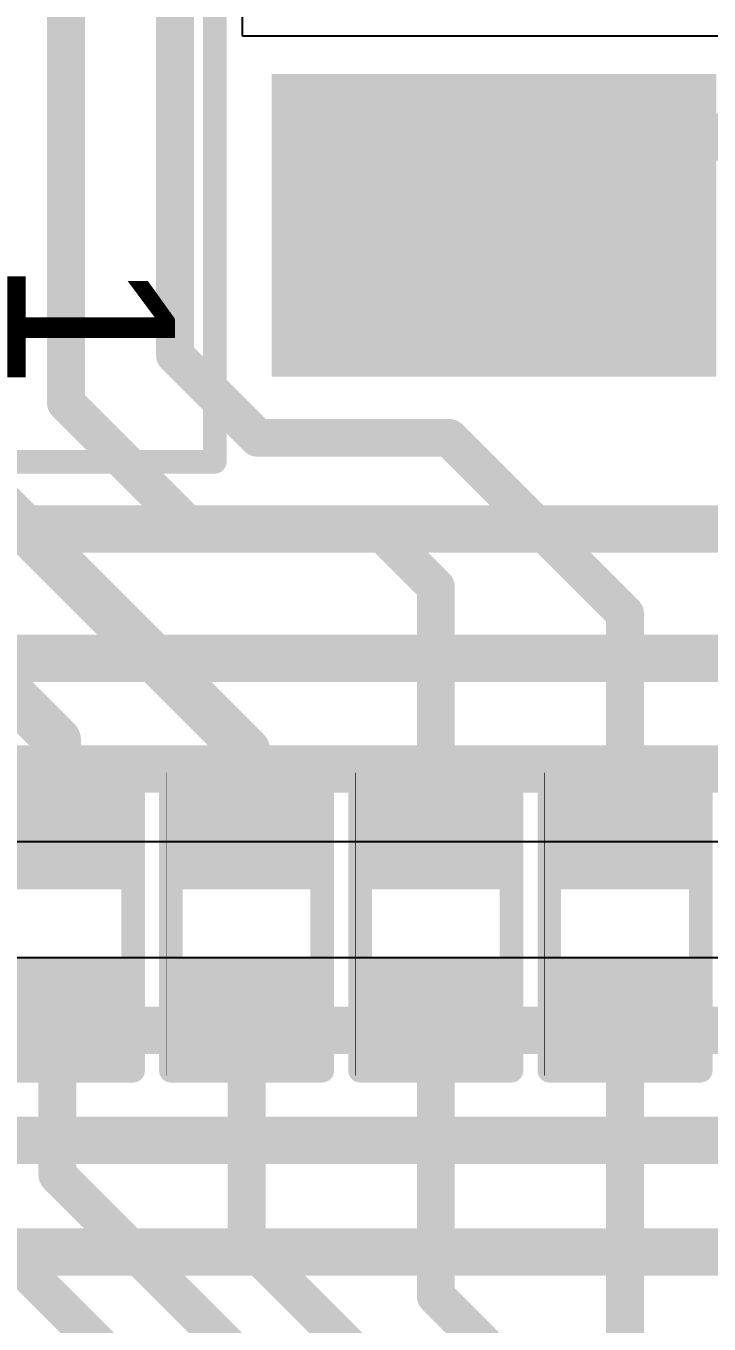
# Model space of a CAD drawing. Header units: inches. Extents: x -11 to 5379, y 0 to 5429.
# Drawn here: x 136.17 to 139.83, y 72.67 to 79.64 of the extents above; entities that cross this region are included whole.
import ezdxf

# ---------------------------------------------------------------- set-up
doc = ezdxf.new("R2010")
doc.units = ezdxf.units.IN
for name, color, linetype in [('Bottom Layer', 5, 'Continuous'), ('Top Layer', 1, 'Continuous'), ('Top Overlay', 2, 'Continuous'), ('Top Paste', 8, 'Continuous'), ('Top Solder', 216, 'Continuous')]:
    doc.layers.add(name, color=color, linetype=linetype)
doc.styles.add('Arial', font='', dxfattribs={"height": 0.2})
doc.styles.get('Arial').set_extended_font_data('Arial')

# ---------------------------------------------------------------- blocks, each defined once
blk = doc.blocks.new('DSIC03LSGET_87')
at = {"layer": 'Top Layer'}
blk.add_hatch(color=1, dxfattribs=at).paths.add_polyline_path([(-5.642991, 3.302), (-3.356991, 3.302), (-3.356991, 1.778), (-5.642991, 1.778)])
at = {"layer": 'Top Paste'}
blk.add_hatch(color=8, dxfattribs=at).paths.add_polyline_path([(-5.642991, 3.302), (-3.356991, 3.302), (-3.356991, 1.778), (-5.642991, 1.778)])
at = {"layer": 'Top Solder'}
blk.add_hatch(color=216, dxfattribs=at).paths.add_polyline_path([(-5.693791, 3.3528), (-3.306191, 3.3528), (-3.306191, 1.7272), (-5.693791, 1.7272)])
at = {"layer": 'Top Overlay'}
for points in [[(2.999994, 3.81, 0.127, 0.127, 0), (-2.999994, 3.81, 0.127, 0.127, 0)], [(-2.999994, 3.81, 0.127, 0.127, 0), (-2.999994, -3.81, 0.127, 0.127, 0)]]:
    blk.add_lwpolyline(points, format="xyseb", dxfattribs=at)
blk.add_lwpolyline([(-3.031744, 3.81, 0.0635, 0.0635, 1), (-2.968244, 3.81, 0.0635, 0.0635, 1)], format="xyseb", close=True, dxfattribs=at)
blk.add_lwpolyline([(-3.031744, 3.81, 0.0635, 0.0635, 1), (-2.968244, 3.81, 0.0635, 0.0635, 1)], format="xyseb", close=True, dxfattribs=at)
at = {"layer": 'Top Overlay', "style": 'Arial'}
blk.add_text('1', height=0.899998, rotation=90, dxfattribs=at).set_placement((-1.886791, 2.717805))
blk = doc.blocks.new('R___0402_88')
at = {"layer": 'Top Layer'}
for points in [[(-0.6985, -0.3175), (-0.6985, 0.3175), (-0.2413, 0.3175), (-0.2413, -0.3175)], [(0.2413, -0.3175), (0.2413, 0.3175), (0.6985, 0.3175), (0.6985, -0.3175)]]:
    blk.add_hatch(color=1, dxfattribs=at).paths.add_polyline_path(points)
at = {"layer": 'Top Paste'}
for points in [[(-0.6985, -0.3175), (-0.6985, 0.3175), (-0.2413, 0.3175), (-0.2413, -0.3175)], [(0.2413, -0.3175), (0.2413, 0.3175), (0.6985, 0.3175), (0.6985, -0.3175)]]:
    blk.add_hatch(color=8, dxfattribs=at).paths.add_polyline_path(points)
at = {"layer": 'Top Solder'}
for points in [[(-0.7535, -0.3725), (-0.7535, 0.3725), (-0.1863, 0.3725), (-0.1863, -0.3725)], [(0.1863, -0.3725), (0.1863, 0.3725), (0.7535, 0.3725), (0.7535, -0.3725)]]:
    blk.add_hatch(color=216, dxfattribs=at).paths.add_polyline_path(points)
at = {"layer": 'Top Overlay'}
for points in [[(-0.7874, -0.4064, 0.127, 0.127, 0), (-0.7874, 0.4064, 0.127, 0.127, 0)], [(0.7874, 0.4064, 0.127, 0.127, 0), (-0.7874, 0.4064, 0.127, 0.127, 0)], [(0.7874, -0.4064, 0.127, 0.127, 0), (0.7874, 0.4064, 0.127, 0.127, 0)], [(0.7874, -0.4064, 0.127, 0.127, 0), (-0.7874, -0.4064, 0.127, 0.127, 0)], [(0.8128, -0.4318, 0.00323, 0.00323, 0), (-0.8128, -0.4318, 0.00323, 0.00323, 0)]]:
    blk.add_lwpolyline(points, format="xyseb", dxfattribs=at)
for points in [[(-0.8191, 0.4064, 0.0635, 0.0635, 1), (-0.7556, 0.4064, 0.0635, 0.0635, 1)], [(-0.8191, 0.4064, 0.0635, 0.0635, 1), (-0.7556, 0.4064, 0.0635, 0.0635, 1)], [(0.7556, 0.4064, 0.0635, 0.0635, 1), (0.8191, 0.4064, 0.0635, 0.0635, 1)], [(0.7556, 0.4064, 0.0635, 0.0635, 1), (0.8191, 0.4064, 0.0635, 0.0635, 1)], [(-0.8191, -0.4064, 0.0635, 0.0635, 1), (-0.7556, -0.4064, 0.0635, 0.0635, 1)], [(-0.8191, -0.4064, 0.0635, 0.0635, 1), (-0.7556, -0.4064, 0.0635, 0.0635, 1)], [(0.7556, -0.4064, 0.0635, 0.0635, 1), (0.8191, -0.4064, 0.0635, 0.0635, 1)], [(0.7556, -0.4064, 0.0635, 0.0635, 1), (0.8191, -0.4064, 0.0635, 0.0635, 1)], [(-0.8136, -0.4318, 0.00161, 0.00161, 1), (-0.812, -0.4318, 0.00161, 0.00161, 1)], [(0.812, -0.4318, 0.00161, 0.00161, 1), (0.8136, -0.4318, 0.00161, 0.00161, 1)]]:
    blk.add_lwpolyline(points, format="xyseb", close=True, dxfattribs=at)
blk = doc.blocks.new('R___0402_89')
at = {"layer": 'Top Layer'}
for points in [[(-0.6985, -0.3175), (-0.6985, 0.3175), (-0.2413, 0.3175), (-0.2413, -0.3175)], [(0.2413, -0.3175), (0.2413, 0.3175), (0.6985, 0.3175), (0.6985, -0.3175)]]:
    blk.add_hatch(color=1, dxfattribs=at).paths.add_polyline_path(points)
at = {"layer": 'Top Paste'}
for points in [[(-0.6985, -0.3175), (-0.6985, 0.3175), (-0.2413, 0.3175), (-0.2413, -0.3175)], [(0.2413, -0.3175), (0.2413, 0.3175), (0.6985, 0.3175), (0.6985, -0.3175)]]:
    blk.add_hatch(color=8, dxfattribs=at).paths.add_polyline_path(points)
at = {"layer": 'Top Solder'}
for points in [[(-0.7535, -0.3725), (-0.7535, 0.3725), (-0.1863, 0.3725), (-0.1863, -0.3725)], [(0.1863, -0.3725), (0.1863, 0.3725), (0.7535, 0.3725), (0.7535, -0.3725)]]:
    blk.add_hatch(color=216, dxfattribs=at).paths.add_polyline_path(points)
at = {"layer": 'Top Overlay'}
for points in [[(-0.7874, -0.4064, 0.127, 0.127, 0), (-0.7874, 0.4064, 0.127, 0.127, 0)], [(0.7874, 0.4064, 0.127, 0.127, 0), (-0.7874, 0.4064, 0.127, 0.127, 0)], [(0.7874, -0.4064, 0.127, 0.127, 0), (0.7874, 0.4064, 0.127, 0.127, 0)], [(0.7874, -0.4064, 0.127, 0.127, 0), (-0.7874, -0.4064, 0.127, 0.127, 0)], [(0.8128, -0.4318, 0.00323, 0.00323, 0), (-0.8128, -0.4318, 0.00323, 0.00323, 0)]]:
    blk.add_lwpolyline(points, format="xyseb", dxfattribs=at)
for points in [[(-0.8191, 0.4064, 0.0635, 0.0635, 1), (-0.7556, 0.4064, 0.0635, 0.0635, 1)], [(-0.8191, 0.4064, 0.0635, 0.0635, 1), (-0.7556, 0.4064, 0.0635, 0.0635, 1)], [(0.7556, 0.4064, 0.0635, 0.0635, 1), (0.8191, 0.4064, 0.0635, 0.0635, 1)], [(0.7556, 0.4064, 0.0635, 0.0635, 1), (0.8191, 0.4064, 0.0635, 0.0635, 1)], [(-0.8191, -0.4064, 0.0635, 0.0635, 1), (-0.7556, -0.4064, 0.0635, 0.0635, 1)], [(-0.8191, -0.4064, 0.0635, 0.0635, 1), (-0.7556, -0.4064, 0.0635, 0.0635, 1)], [(0.7556, -0.4064, 0.0635, 0.0635, 1), (0.8191, -0.4064, 0.0635, 0.0635, 1)], [(0.7556, -0.4064, 0.0635, 0.0635, 1), (0.8191, -0.4064, 0.0635, 0.0635, 1)], [(-0.8136, -0.4318, 0.00161, 0.00161, 1), (-0.812, -0.4318, 0.00161, 0.00161, 1)], [(0.812, -0.4318, 0.00161, 0.00161, 1), (0.8136, -0.4318, 0.00161, 0.00161, 1)]]:
    blk.add_lwpolyline(points, format="xyseb", close=True, dxfattribs=at)
blk = doc.blocks.new('R___0402_413')
at = {"layer": 'Top Layer'}
for points in [[(-0.6985, -0.3175), (-0.6985, 0.3175), (-0.2413, 0.3175), (-0.2413, -0.3175)], [(0.2413, -0.3175), (0.2413, 0.3175), (0.6985, 0.3175), (0.6985, -0.3175)]]:
    blk.add_hatch(color=1, dxfattribs=at).paths.add_polyline_path(points)
at = {"layer": 'Top Paste'}
for points in [[(-0.6985, -0.3175), (-0.6985, 0.3175), (-0.2413, 0.3175), (-0.2413, -0.3175)], [(0.2413, -0.3175), (0.2413, 0.3175), (0.6985, 0.3175), (0.6985, -0.3175)]]:
    blk.add_hatch(color=8, dxfattribs=at).paths.add_polyline_path(points)
at = {"layer": 'Top Solder'}
for points in [[(-0.7535, -0.3725), (-0.7535, 0.3725), (-0.1863, 0.3725), (-0.1863, -0.3725)], [(0.1863, -0.3725), (0.1863, 0.3725), (0.7535, 0.3725), (0.7535, -0.3725)]]:
    blk.add_hatch(color=216, dxfattribs=at).paths.add_polyline_path(points)
at = {"layer": 'Top Overlay'}
for points in [[(-0.7874, -0.4064, 0.127, 0.127, 0), (-0.7874, 0.4064, 0.127, 0.127, 0)], [(0.7874, 0.4064, 0.127, 0.127, 0), (-0.7874, 0.4064, 0.127, 0.127, 0)], [(0.7874, -0.4064, 0.127, 0.127, 0), (0.7874, 0.4064, 0.127, 0.127, 0)], [(0.7874, -0.4064, 0.127, 0.127, 0), (-0.7874, -0.4064, 0.127, 0.127, 0)], [(0.8128, -0.4318, 0.00323, 0.00323, 0), (-0.8128, -0.4318, 0.00323, 0.00323, 0)]]:
    blk.add_lwpolyline(points, format="xyseb", dxfattribs=at)
for points in [[(-0.8191, 0.4064, 0.0635, 0.0635, 1), (-0.7556, 0.4064, 0.0635, 0.0635, 1)], [(-0.8191, 0.4064, 0.0635, 0.0635, 1), (-0.7556, 0.4064, 0.0635, 0.0635, 1)], [(0.7556, 0.4064, 0.0635, 0.0635, 1), (0.8191, 0.4064, 0.0635, 0.0635, 1)], [(0.7556, 0.4064, 0.0635, 0.0635, 1), (0.8191, 0.4064, 0.0635, 0.0635, 1)], [(-0.8191, -0.4064, 0.0635, 0.0635, 1), (-0.7556, -0.4064, 0.0635, 0.0635, 1)], [(-0.8191, -0.4064, 0.0635, 0.0635, 1), (-0.7556, -0.4064, 0.0635, 0.0635, 1)], [(0.7556, -0.4064, 0.0635, 0.0635, 1), (0.8191, -0.4064, 0.0635, 0.0635, 1)], [(0.7556, -0.4064, 0.0635, 0.0635, 1), (0.8191, -0.4064, 0.0635, 0.0635, 1)], [(-0.8136, -0.4318, 0.00161, 0.00161, 1), (-0.812, -0.4318, 0.00161, 0.00161, 1)], [(0.812, -0.4318, 0.00161, 0.00161, 1), (0.8136, -0.4318, 0.00161, 0.00161, 1)]]:
    blk.add_lwpolyline(points, format="xyseb", close=True, dxfattribs=at)
blk = doc.blocks.new('R___0402_415')
at = {"layer": 'Top Layer'}
for points in [[(-0.6985, -0.3175), (-0.6985, 0.3175), (-0.2413, 0.3175), (-0.2413, -0.3175)], [(0.2413, -0.3175), (0.2413, 0.3175), (0.6985, 0.3175), (0.6985, -0.3175)]]:
    blk.add_hatch(color=1, dxfattribs=at).paths.add_polyline_path(points)
at = {"layer": 'Top Paste'}
for points in [[(-0.6985, -0.3175), (-0.6985, 0.3175), (-0.2413, 0.3175), (-0.2413, -0.3175)], [(0.2413, -0.3175), (0.2413, 0.3175), (0.6985, 0.3175), (0.6985, -0.3175)]]:
    blk.add_hatch(color=8, dxfattribs=at).paths.add_polyline_path(points)
at = {"layer": 'Top Solder'}
for points in [[(-0.7535, -0.3725), (-0.7535, 0.3725), (-0.1863, 0.3725), (-0.1863, -0.3725)], [(0.1863, -0.3725), (0.1863, 0.3725), (0.7535, 0.3725), (0.7535, -0.3725)]]:
    blk.add_hatch(color=216, dxfattribs=at).paths.add_polyline_path(points)
at = {"layer": 'Top Overlay'}
for points in [[(-0.7874, -0.4064, 0.127, 0.127, 0), (-0.7874, 0.4064, 0.127, 0.127, 0)], [(0.7874, 0.4064, 0.127, 0.127, 0), (-0.7874, 0.4064, 0.127, 0.127, 0)], [(0.7874, -0.4064, 0.127, 0.127, 0), (0.7874, 0.4064, 0.127, 0.127, 0)], [(0.7874, -0.4064, 0.127, 0.127, 0), (-0.7874, -0.4064, 0.127, 0.127, 0)], [(0.8128, -0.4318, 0.00323, 0.00323, 0), (-0.8128, -0.4318, 0.00323, 0.00323, 0)]]:
    blk.add_lwpolyline(points, format="xyseb", dxfattribs=at)
for points in [[(-0.8191, 0.4064, 0.0635, 0.0635, 1), (-0.7556, 0.4064, 0.0635, 0.0635, 1)], [(-0.8191, 0.4064, 0.0635, 0.0635, 1), (-0.7556, 0.4064, 0.0635, 0.0635, 1)], [(0.7556, 0.4064, 0.0635, 0.0635, 1), (0.8191, 0.4064, 0.0635, 0.0635, 1)], [(0.7556, 0.4064, 0.0635, 0.0635, 1), (0.8191, 0.4064, 0.0635, 0.0635, 1)], [(-0.8191, -0.4064, 0.0635, 0.0635, 1), (-0.7556, -0.4064, 0.0635, 0.0635, 1)], [(-0.8191, -0.4064, 0.0635, 0.0635, 1), (-0.7556, -0.4064, 0.0635, 0.0635, 1)], [(0.7556, -0.4064, 0.0635, 0.0635, 1), (0.8191, -0.4064, 0.0635, 0.0635, 1)], [(0.7556, -0.4064, 0.0635, 0.0635, 1), (0.8191, -0.4064, 0.0635, 0.0635, 1)], [(-0.8136, -0.4318, 0.00161, 0.00161, 1), (-0.812, -0.4318, 0.00161, 0.00161, 1)], [(0.812, -0.4318, 0.00161, 0.00161, 1), (0.8136, -0.4318, 0.00161, 0.00161, 1)]]:
    blk.add_lwpolyline(points, format="xyseb", close=True, dxfattribs=at)

msp = doc.modelspace()

# ---------------------------------------------------------------- linework, layer by layer
at = {"layer": 'Bottom Layer'}
for p, q in [((130.3776, 75.2603), (142.1156, 75.2603)), ((142.9045, 74.6339), (130.401, 74.6339))]:
    msp.add_line(p, q, dxfattribs=at)
for points in [[(119.9735, 76.9378, 0.254, 0.254, 0), (140.3984, 76.9378, 0.254, 0.254, 0)], [(120.2301, 76.2431, 0.254, 0.254, 0), (140.7197, 76.2431, 0.254, 0.254, 0)], [(120.6048, 75.6488, 0.254, 0.254, 0), (142.1156, 75.6488, 0.254, 0.254, 0)], [(122.9563, 74.2454, 0.254, 0.254, 0), (143.0654, 74.2454, 0.254, 0.254, 0)], [(123.2073, 73.6543, 0.254, 0.254, 0), (147.5542, 73.6543, 0.254, 0.254, 0)], [(123.41, 73.0542, 0.254, 0.254, 0), (147.9702, 73.0542, 0.254, 0.254, 0)]]:
    msp.add_lwpolyline(points, format="xyseb", dxfattribs=at)
at = {"layer": 'Top Layer'}
for p, q in [((137.3282, 79.5849), (137.3282, 80.0929)), ((140.0766, 79.5849), (137.3282, 79.5849))]:
    msp.add_line(p, q, dxfattribs=at)
for points in [[(136.3803, 77.616, 0.2032, 0.2032, 0), (136.3803, 83.2018, 0.2032, 0.2032, 0)], [(136.9656, 77.8724, 0.2032, 0.2032, 0), (136.9656, 80.725, 0.2032, 0.2032, 0)], [(138.6796, 78.5689, 0.254, 0.254, 0), (139.1541, 79.0435, 0.254, 0.254, 0)], [(139.1541, 79.0435, 0.254, 0.254, 0), (140.6566, 79.0435, 0.254, 0.254, 0)], [(136.9656, 77.8724, 0.2032, 0.2032, 0), (137.4102, 77.4278, 0.2032, 0.2032, 0)], [(134.4573, 77.6806, 0.254, 0.254, 0), (136.3344, 75.8035, 0.254, 0.254, 0)], [(135.509, 77.5892, 0.254, 0.254, 0), (137.3504, 75.7478, 0.254, 0.254, 0)], [(136.3803, 77.616, 0.2032, 0.2032, 0), (137.0329, 76.9634, 0.2032, 0.2032, 0)], [(137.4102, 77.4278, 0.2032, 0.2032, 0), (138.4376, 77.4278, 0.2032, 0.2032, 0)], [(138.4376, 77.4278, 0.2032, 0.2032, 0), (139.3824, 76.483, 0.2032, 0.2032, 0)], [(137.0329, 76.9634, 0.2032, 0.2032, 0), (138.03, 76.9634, 0.2032, 0.2032, 0)], [(138.03, 76.9634, 0.2032, 0.2032, 0), (138.3664, 76.6269, 0.2032, 0.2032, 0)], [(138.3664, 75.2856, 0.2032, 0.2032, 0), (138.3664, 76.6269, 0.2032, 0.2032, 0)], [(139.3824, 75.2856, 0.2032, 0.2032, 0), (139.3824, 76.483, 0.2032, 0.2032, 0)], [(136.3344, 75.2856, 0.254, 0.254, 0), (136.3344, 75.8035, 0.254, 0.254, 0)], [(137.3504, 75.2856, 0.254, 0.254, 0), (137.3504, 75.7478, 0.254, 0.254, 0)], [(136.3344, 73.4682, 0.2032, 0.2032, 0), (136.3344, 74.3458, 0.2032, 0.2032, 0)], [(137.3504, 73.0988, 0.2032, 0.2032, 0), (137.3504, 74.3458, 0.2032, 0.2032, 0)], [(138.3664, 72.8177, 0.2032, 0.2032, 0), (138.3664, 74.3458, 0.2032, 0.2032, 0)], [(139.3824, 72.5095, 0.2032, 0.2032, 0), (139.3824, 74.3458, 0.2032, 0.2032, 0)], [(135.3184, 73.7963, 0.2032, 0.2032, 0), (140.0478, 69.0669, 0.2032, 0.2032, 0)], [(136.3344, 73.4682, 0.2032, 0.2032, 0), (140.5478, 69.2548, 0.2032, 0.2032, 0)], [(137.3504, 73.0988, 0.2032, 0.2032, 0), (141.0478, 69.4014, 0.2032, 0.2032, 0)], [(138.3664, 72.8177, 0.2032, 0.2032, 0), (141.5478, 69.6362, 0.2032, 0.2032, 0)]]:
    msp.add_lwpolyline(points, format="xyseb", dxfattribs=at)
for points in [[(139.0906, 79.0435, 0.127, 0.127, 1), (139.2176, 79.0435, 0.127, 0.127, 1)], [(139.0906, 79.0435, 0.127, 0.127, 1), (139.2176, 79.0435, 0.127, 0.127, 1)], [(138.6161, 78.5689, 0.127, 0.127, 1), (138.7431, 78.5689, 0.127, 0.127, 1)], [(136.9148, 77.8724, 0.1016, 0.1016, 1), (137.0164, 77.8724, 0.1016, 0.1016, 1)], [(136.9148, 77.8724, 0.1016, 0.1016, 1), (137.0164, 77.8724, 0.1016, 0.1016, 1)], [(136.3295, 77.616, 0.1016, 0.1016, 1), (136.4311, 77.616, 0.1016, 0.1016, 1)], [(136.3295, 77.616, 0.1016, 0.1016, 1), (136.4311, 77.616, 0.1016, 0.1016, 1)], [(137.3594, 77.4278, 0.1016, 0.1016, 1), (137.461, 77.4278, 0.1016, 0.1016, 1)], [(137.3594, 77.4278, 0.1016, 0.1016, 1), (137.461, 77.4278, 0.1016, 0.1016, 1)], [(138.3868, 77.4278, 0.1016, 0.1016, 1), (138.4884, 77.4278, 0.1016, 0.1016, 1)], [(138.3868, 77.4278, 0.1016, 0.1016, 1), (138.4884, 77.4278, 0.1016, 0.1016, 1)], [(136.9821, 76.9634, 0.1016, 0.1016, 1), (137.0837, 76.9634, 0.1016, 0.1016, 1)], [(136.9821, 76.9634, 0.1016, 0.1016, 1), (137.0837, 76.9634, 0.1016, 0.1016, 1)], [(137.9792, 76.9634, 0.1016, 0.1016, 1), (138.0808, 76.9634, 0.1016, 0.1016, 1)], [(137.9792, 76.9634, 0.1016, 0.1016, 1), (138.0808, 76.9634, 0.1016, 0.1016, 1)], [(138.3156, 76.6269, 0.1016, 0.1016, 1), (138.4172, 76.6269, 0.1016, 0.1016, 1)], [(138.3156, 76.6269, 0.1016, 0.1016, 1), (138.4172, 76.6269, 0.1016, 0.1016, 1)], [(139.3316, 76.483, 0.1016, 0.1016, 1), (139.4332, 76.483, 0.1016, 0.1016, 1)], [(139.3316, 76.483, 0.1016, 0.1016, 1), (139.4332, 76.483, 0.1016, 0.1016, 1)], [(136.2709, 75.8035, 0.127, 0.127, 1), (136.3979, 75.8035, 0.127, 0.127, 1)], [(136.2709, 75.8035, 0.127, 0.127, 1), (136.3979, 75.8035, 0.127, 0.127, 1)], [(137.2869, 75.7478, 0.127, 0.127, 1), (137.4139, 75.7478, 0.127, 0.127, 1)], [(137.2869, 75.7478, 0.127, 0.127, 1), (137.4139, 75.7478, 0.127, 0.127, 1)], [(136.2709, 75.2856, 0.127, 0.127, 1), (136.3979, 75.2856, 0.127, 0.127, 1)], [(137.2869, 75.2856, 0.127, 0.127, 1), (137.4139, 75.2856, 0.127, 0.127, 1)], [(138.3156, 75.2856, 0.1016, 0.1016, 1), (138.4172, 75.2856, 0.1016, 0.1016, 1)], [(139.3316, 75.2856, 0.1016, 0.1016, 1), (139.4332, 75.2856, 0.1016, 0.1016, 1)], [(136.2836, 74.3458, 0.1016, 0.1016, 1), (136.3852, 74.3458, 0.1016, 0.1016, 1)], [(137.2996, 74.3458, 0.1016, 0.1016, 1), (137.4012, 74.3458, 0.1016, 0.1016, 1)], [(138.3156, 74.3458, 0.1016, 0.1016, 1), (138.4172, 74.3458, 0.1016, 0.1016, 1)], [(139.3316, 74.3458, 0.1016, 0.1016, 1), (139.4332, 74.3458, 0.1016, 0.1016, 1)], [(136.2836, 73.4682, 0.1016, 0.1016, 1), (136.3852, 73.4682, 0.1016, 0.1016, 1)], [(136.2836, 73.4682, 0.1016, 0.1016, 1), (136.3852, 73.4682, 0.1016, 0.1016, 1)], [(137.2996, 73.0988, 0.1016, 0.1016, 1), (137.4012, 73.0988, 0.1016, 0.1016, 1)], [(137.2996, 73.0988, 0.1016, 0.1016, 1), (137.4012, 73.0988, 0.1016, 0.1016, 1)], [(138.3156, 72.8177, 0.1016, 0.1016, 1), (138.4172, 72.8177, 0.1016, 0.1016, 1)], [(138.3156, 72.8177, 0.1016, 0.1016, 1), (138.4172, 72.8177, 0.1016, 0.1016, 1)]]:
    msp.add_lwpolyline(points, format="xyseb", close=True, dxfattribs=at)

# ---------------------------------------------------------------- block references
for name, p, rotation in [('DSIC03LSGET_87', (134.1796, 81.1089), 180), ('R___0402_413', (136.3344, 74.8157), 270), ('R___0402_415', (137.3504, 74.8157), 270), ('R___0402_88', (138.3664, 74.8157), 270), ('R___0402_89', (139.3824, 74.8157), 270)]:
    msp.add_blockref(name, p, dxfattribs=dict(rotation=rotation))

doc.saveas('drawing.dxf')
